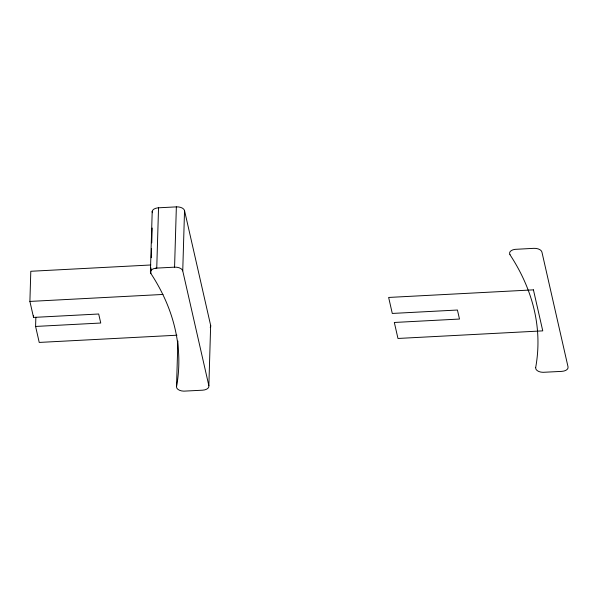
<?xml version="1.0" encoding="UTF-8"?>
<svg xmlns="http://www.w3.org/2000/svg" width="598" height="598" viewBox="0 0 598 598"><rect width="100%" height="100%" fill="white"/><g stroke="black" fill="none" stroke-linecap="round" stroke-linejoin="round"><path stroke-width="0.9" d="M35.858 317.306L35.588 326.441L100.748 323.025L98.692 314.002L33.54 317.418L29.9 301.422L30.797 271.275L150.838 264.981M33.54 317.418L33.593 315.587M152.206 211.326L150.412 271.619M151.01 267.919L150.838 273.48L150.584 273.009A7.258 4.089 1.7 0 1 155.899 268.181M151.309 257.716L151.586 248.439M151.75 242.87L152.191 228.032M155.899 268.173L156.751 268.098L158.537 207.805L176.358 206.871A7.296 4.111 1.7 0 1 184.535 210.593L210.653 325.424L208.859 385.717A7.296 4.111 1.7 0 1 202.558 390.195L183.87 391.144A7.258 4.089 1.7 0 1 176.507 386.973L177.89 341.032M208.859 385.717L182.741 270.887A7.296 4.111 1.7 0 0 174.571 267.164L176.358 206.871M182.741 270.887L184.535 210.593M535.726 367.665L535.688 368.151A7.258 4.089 1.7 0 0 543.044 372.315L561.739 371.373A7.296 4.111 1.7 0 0 568.04 366.895L541.923 252.064A7.296 4.111 1.7 0 0 533.752 248.342L515.08 249.351A7.258 4.089 1.7 0 0 509.765 254.187L510.019 254.658M158.537 207.805L157.685 207.88A7.258 4.089 1.7 0 0 152.378 212.716M156.751 268.098L174.571 267.164M29.9 301.422L162.977 294.448M176.956 335.216L39.229 342.43L35.588 326.441M509.952 254.673A439.896 247.893 1.7 0 1 535.651 367.658M150.868 273.473A439.672 247.766 1.7 0 1 175.177 329.378A439.65 247.751 1.7 0 1 176.574 386.487M210.653 325.424A7.296 4.111 1.7 0 1 210.219 327.427M533.431 289.858L388.64 297.445L392.281 313.442L457.433 310.026L459.488 319.048L394.329 322.464L397.969 338.461L542.76 330.866L533.431 289.858"/></g></svg>
